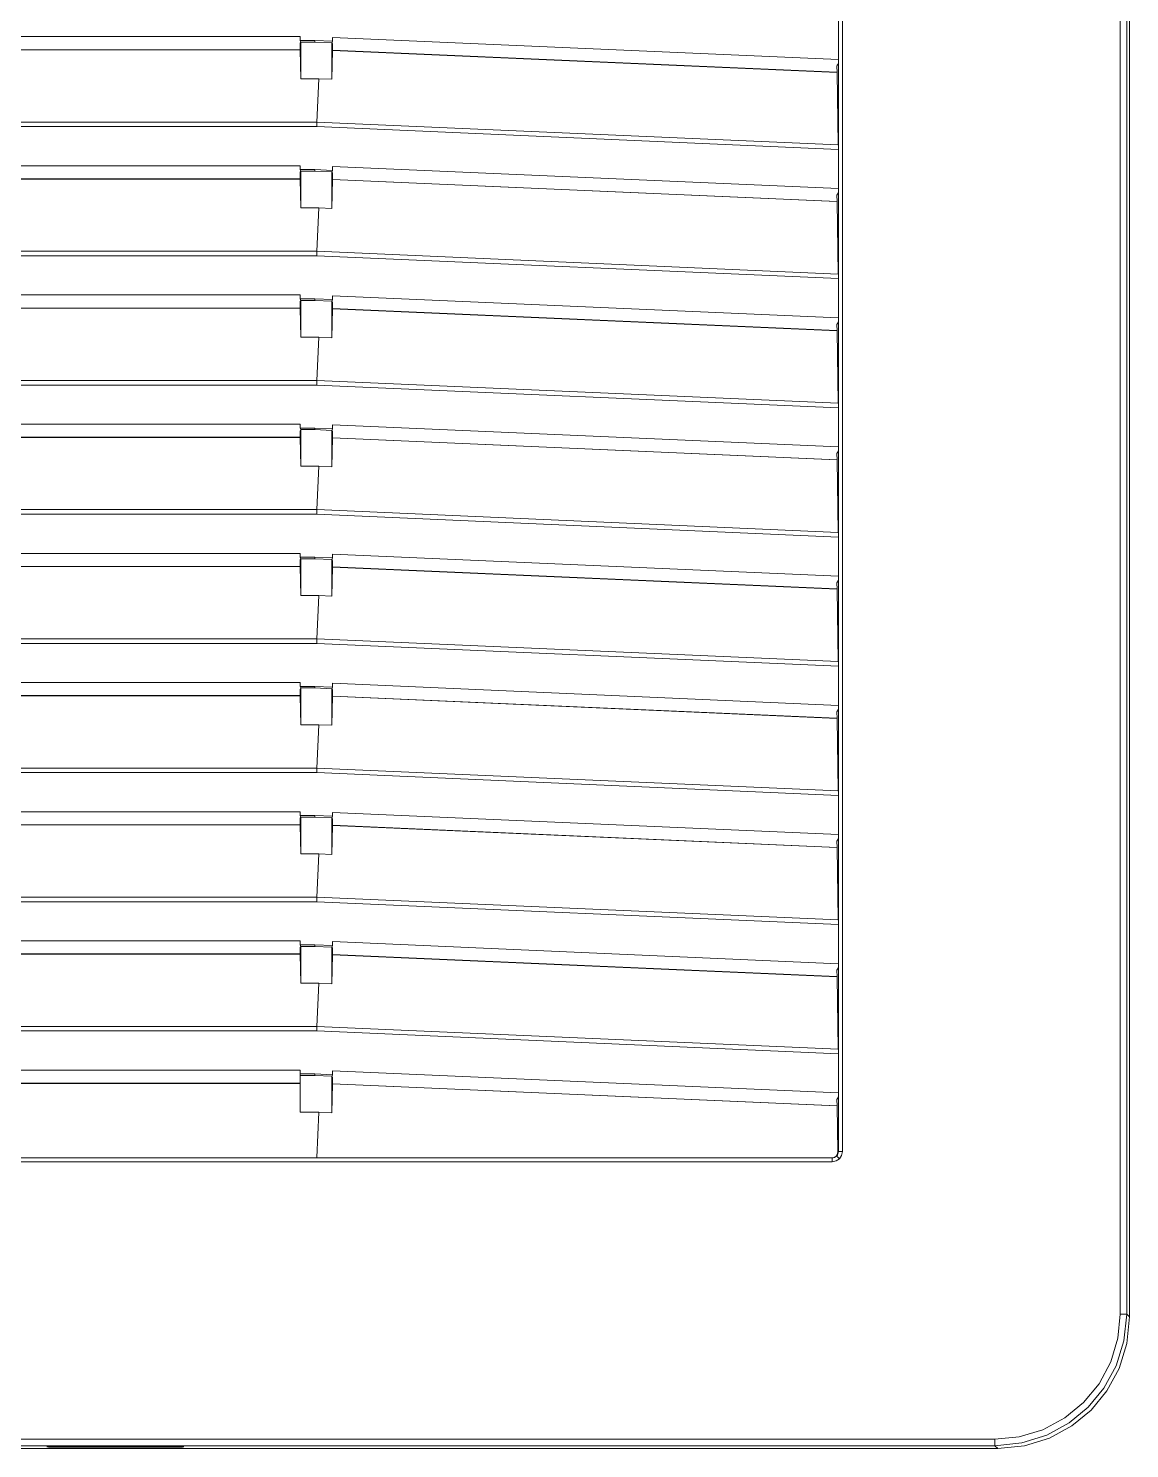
# Model space of a CAD drawing. Header units: millimetres. Extents: x -6000 to 26000, y -6000 to 26000.
# Drawn here: x 121.59 to 133.45, y -2627.3 to -2612 of the extents above; entities that cross this region are included whole.
import ezdxf

# ---------------------------------------------------------------- set-up
doc = ezdxf.new("R2010")
doc.units = ezdxf.units.MM
doc.header["$MEASUREMENT"] = 0
doc.layers.add('Чертеж и Рисунок_Ном._пера__7', color=7, linetype='Continuous', lineweight=15)
doc.layers.add('Чертеж и Рисунок_Ном._пера__8', color=7, linetype='Continuous', lineweight=15, true_color=0xa80f02)

msp = doc.modelspace()

# ---------------------------------------------------------------- linework, layer by layer
at = {"layer": 'Чертеж и Рисунок_Ном._пера__7', "color": 7, "linetype": 'Continuous', "lineweight": 15}
for p, q in [((133.353, -2625.847), (133.353, -2600.216)), ((133.422, -2625.847), (133.422, -2600.216)), ((133.453, -2625.878), (133.453, -2600.185)), ((130.317, -2601.967), (130.317, -2624.096)), ((130.359, -2601.967), (130.359, -2624.096)), ((130.316, -2611.909), (130.316, -2612.331)), ((119.362, -2612.085), (124.518, -2612.085)), ((124.518, -2612.127), (124.518, -2612.085)), ((124.675, -2612.127), (124.518, -2612.127)), ((124.527, -2612.144), (124.518, -2612.127)), ((124.524, -2612.144), (124.518, -2612.156)), ((124.519, -2612.228), (124.518, -2612.156)), ((124.524, -2612.144), (124.524, -2612.539)), ((124.524, -2612.144), (124.527, -2612.144)), ((124.527, -2612.144), (124.675, -2612.144)), ((124.866, -2612.135), (124.675, -2612.127)), ((124.675, -2612.144), (124.675, -2612.127)), ((124.675, -2612.144), (124.86, -2612.152)), ((124.86, -2612.152), (124.86, -2612.545)), ((124.866, -2612.135), (124.861, -2612.154)), ((124.861, -2612.154), (124.861, -2612.154)), ((124.866, -2612.164), (124.861, -2612.154)), ((124.866, -2612.093), (130.316, -2612.331)), ((124.866, -2612.093), (124.866, -2612.135)), ((124.866, -2612.232), (124.866, -2612.164)), ((124.519, -2612.228), (119.361, -2612.228)), ((119.362, -2612.226), (124.518, -2612.226)), ((124.518, -2612.226), (124.519, -2612.228)), ((124.524, -2612.539), (124.519, -2612.228)), ((124.866, -2612.234), (124.86, -2612.545)), ((124.866, -2612.234), (124.866, -2612.232)), ((124.866, -2612.232), (130.301, -2612.469)), ((130.302, -2612.471), (124.866, -2612.234)), ((130.316, -2612.373), (130.301, -2612.401)), ((130.302, -2612.471), (130.301, -2612.402)), ((130.301, -2612.469), (130.302, -2612.471)), ((130.302, -2612.471), (130.315, -2613.251)), ((130.316, -2612.331), (130.316, -2612.373)), ((124.718, -2612.539), (124.524, -2612.539)), ((124.718, -2612.539), (124.698, -2613.006)), ((124.718, -2612.539), (124.86, -2612.545)), ((124.698, -2613.006), (113.678, -2613.006)), ((124.697, -2613.055), (113.679, -2613.055)), ((130.316, -2613.3), (124.697, -2613.055)), ((124.698, -2613.006), (130.315, -2613.251)), ((130.316, -2613.3), (130.316, -2613.723)), ((119.362, -2613.477), (124.518, -2613.477)), ((124.518, -2613.518), (124.518, -2613.477)), ((124.675, -2613.518), (124.518, -2613.518)), ((124.527, -2613.535), (124.518, -2613.518)), ((124.524, -2613.535), (124.518, -2613.547)), ((124.524, -2613.535), (124.524, -2613.931)), ((124.524, -2613.535), (124.527, -2613.535)), ((124.527, -2613.535), (124.675, -2613.535)), ((124.866, -2613.527), (124.675, -2613.518)), ((124.675, -2613.535), (124.675, -2613.518)), ((124.675, -2613.535), (124.86, -2613.543)), ((124.86, -2613.543), (124.861, -2613.546)), ((124.86, -2613.543), (124.86, -2613.937)), ((124.866, -2613.527), (124.861, -2613.546)), ((124.866, -2613.556), (124.861, -2613.546)), ((124.866, -2613.485), (130.316, -2613.723)), ((124.866, -2613.485), (124.866, -2613.527)), ((124.519, -2613.62), (119.361, -2613.62)), ((119.362, -2613.618), (124.518, -2613.618)), ((124.519, -2613.62), (124.518, -2613.547)), ((124.518, -2613.618), (124.519, -2613.62)), ((124.524, -2613.931), (124.519, -2613.62)), ((124.866, -2613.625), (124.86, -2613.937)), ((124.866, -2613.624), (124.866, -2613.556)), ((124.866, -2613.625), (124.866, -2613.624)), ((124.866, -2613.624), (130.301, -2613.861)), ((130.302, -2613.863), (124.866, -2613.625)), ((130.316, -2613.765), (130.301, -2613.793)), ((130.302, -2613.863), (130.301, -2613.793)), ((130.316, -2613.723), (130.316, -2613.765)), ((124.718, -2613.931), (124.524, -2613.931)), ((124.718, -2613.931), (124.698, -2614.398)), ((124.718, -2613.931), (124.86, -2613.937)), ((130.301, -2613.861), (130.302, -2613.863)), ((130.302, -2613.863), (130.315, -2614.643)), ((124.698, -2614.398), (113.678, -2614.398)), ((124.697, -2614.447), (113.679, -2614.447)), ((130.316, -2614.692), (124.697, -2614.447)), ((124.698, -2614.398), (130.315, -2614.643)), ((130.316, -2614.692), (130.316, -2615.114)), ((119.362, -2614.868), (124.518, -2614.868)), ((124.518, -2614.91), (124.518, -2614.868)), ((124.675, -2614.91), (124.518, -2614.91)), ((124.527, -2614.927), (124.518, -2614.91)), ((124.866, -2614.918), (124.675, -2614.91)), ((124.675, -2614.927), (124.675, -2614.91)), ((124.866, -2614.918), (124.861, -2614.938)), ((124.866, -2614.876), (130.316, -2615.114)), ((124.866, -2614.876), (124.866, -2614.918)), ((124.519, -2615.011), (119.361, -2615.011)), ((119.362, -2615.009), (124.518, -2615.009)), ((124.524, -2614.927), (124.518, -2614.939)), ((124.519, -2615.011), (124.518, -2614.939)), ((124.518, -2615.009), (124.519, -2615.011)), ((124.524, -2615.323), (124.519, -2615.011)), ((124.524, -2614.927), (124.524, -2615.323)), ((124.524, -2614.927), (124.527, -2614.927)), ((124.527, -2614.927), (124.675, -2614.927)), ((124.675, -2614.927), (124.86, -2614.935)), ((124.86, -2614.935), (124.86, -2615.329)), ((124.866, -2615.017), (124.86, -2615.329)), ((124.861, -2614.938), (124.861, -2614.938)), ((124.866, -2614.948), (124.861, -2614.938)), ((124.866, -2615.015), (124.866, -2614.948)), ((124.866, -2615.017), (124.866, -2615.015)), ((124.866, -2615.015), (130.301, -2615.253)), ((130.302, -2615.255), (124.866, -2615.017)), ((130.316, -2615.157), (130.301, -2615.186)), ((130.302, -2615.255), (130.301, -2615.186)), ((130.316, -2615.114), (130.316, -2615.157)), ((124.718, -2615.323), (124.524, -2615.323)), ((124.718, -2615.323), (124.698, -2615.789)), ((124.718, -2615.323), (124.86, -2615.329)), ((130.301, -2615.253), (130.302, -2615.255)), ((130.302, -2615.255), (130.315, -2616.035)), ((124.698, -2615.789), (113.678, -2615.789)), ((124.697, -2615.839), (113.679, -2615.839)), ((130.316, -2616.084), (124.697, -2615.839)), ((124.698, -2615.789), (130.315, -2616.035)), ((130.316, -2616.084), (130.316, -2616.506)), ((119.362, -2616.26), (124.518, -2616.26)), ((124.518, -2616.302), (124.518, -2616.26)), ((124.866, -2616.268), (130.316, -2616.506)), ((124.866, -2616.268), (124.866, -2616.31)), ((124.519, -2616.403), (119.361, -2616.403)), ((119.362, -2616.401), (124.518, -2616.401)), ((124.675, -2616.302), (124.518, -2616.302)), ((124.527, -2616.319), (124.518, -2616.302)), ((124.524, -2616.319), (124.518, -2616.331)), ((124.519, -2616.403), (124.518, -2616.331)), ((124.518, -2616.401), (124.519, -2616.403)), ((124.524, -2616.714), (124.519, -2616.403)), ((124.524, -2616.319), (124.524, -2616.714)), ((124.524, -2616.319), (124.527, -2616.319)), ((124.527, -2616.319), (124.675, -2616.319)), ((124.866, -2616.31), (124.675, -2616.302)), ((124.675, -2616.319), (124.675, -2616.302)), ((124.675, -2616.319), (124.86, -2616.327)), ((124.86, -2616.327), (124.86, -2616.721)), ((124.866, -2616.409), (124.86, -2616.721)), ((124.866, -2616.31), (124.861, -2616.329)), ((124.861, -2616.329), (124.861, -2616.329)), ((124.866, -2616.339), (124.861, -2616.329)), ((124.866, -2616.407), (124.866, -2616.339)), ((124.866, -2616.409), (124.866, -2616.407)), ((124.866, -2616.407), (130.301, -2616.644)), ((130.302, -2616.646), (124.866, -2616.409)), ((130.316, -2616.548), (130.301, -2616.577)), ((130.302, -2616.646), (130.301, -2616.577)), ((130.316, -2616.506), (130.316, -2616.548)), ((124.718, -2616.714), (124.524, -2616.714)), ((124.718, -2616.714), (124.698, -2617.181)), ((124.718, -2616.714), (124.86, -2616.721)), ((130.301, -2616.644), (130.302, -2616.646)), ((130.302, -2616.646), (130.315, -2617.426)), ((124.698, -2617.181), (113.678, -2617.181)), ((124.698, -2617.181), (130.315, -2617.426)), ((124.697, -2617.23), (113.679, -2617.23)), ((130.316, -2617.476), (124.697, -2617.23)), ((130.316, -2617.476), (130.316, -2617.898)), ((119.362, -2617.652), (124.518, -2617.652)), ((124.518, -2617.694), (124.518, -2617.652)), ((124.866, -2617.66), (130.316, -2617.898)), ((124.866, -2617.66), (124.866, -2617.702)), ((124.519, -2617.795), (119.361, -2617.795)), ((119.362, -2617.793), (124.518, -2617.793)), ((124.675, -2617.694), (124.518, -2617.694)), ((124.527, -2617.711), (124.518, -2617.694)), ((124.524, -2617.711), (124.518, -2617.723)), ((124.519, -2617.795), (124.518, -2617.723)), ((124.518, -2617.793), (124.519, -2617.795)), ((124.524, -2618.106), (124.519, -2617.795)), ((124.524, -2617.711), (124.524, -2618.106)), ((124.524, -2617.711), (124.527, -2617.711)), ((124.527, -2617.711), (124.675, -2617.711)), ((124.866, -2617.702), (124.675, -2617.694)), ((124.675, -2617.711), (124.675, -2617.694)), ((124.675, -2617.711), (124.86, -2617.719)), ((124.86, -2617.719), (124.86, -2618.112)), ((124.866, -2617.801), (124.86, -2618.112)), ((124.866, -2617.702), (124.861, -2617.721)), ((124.861, -2617.721), (124.861, -2617.721)), ((124.866, -2617.731), (124.861, -2617.721)), ((124.866, -2617.799), (124.866, -2617.731)), ((124.866, -2617.801), (124.866, -2617.799)), ((124.866, -2617.799), (130.301, -2618.036)), ((130.302, -2618.038), (124.866, -2617.801)), ((130.316, -2617.94), (130.301, -2617.968)), ((130.302, -2618.038), (130.301, -2617.969)), ((130.316, -2617.898), (130.316, -2617.94)), ((124.718, -2618.106), (124.524, -2618.106)), ((124.718, -2618.106), (124.698, -2618.573)), ((124.718, -2618.106), (124.86, -2618.112)), ((130.301, -2618.036), (130.302, -2618.038)), ((130.302, -2618.038), (130.315, -2618.818)), ((124.698, -2618.573), (113.678, -2618.573)), ((124.698, -2618.573), (130.315, -2618.818)), ((124.697, -2618.622), (113.679, -2618.622)), ((130.316, -2618.867), (124.697, -2618.622)), ((130.316, -2618.867), (130.316, -2619.29)), ((119.362, -2619.044), (124.518, -2619.044)), ((124.518, -2619.085), (124.518, -2619.044)), ((124.866, -2619.052), (130.316, -2619.29)), ((124.866, -2619.052), (124.866, -2619.094)), ((124.519, -2619.187), (119.361, -2619.187)), ((119.362, -2619.185), (124.518, -2619.185)), ((124.675, -2619.085), (124.518, -2619.085)), ((124.527, -2619.102), (124.518, -2619.085)), ((124.524, -2619.102), (124.518, -2619.114)), ((124.519, -2619.187), (124.518, -2619.114)), ((124.518, -2619.185), (124.519, -2619.187)), ((124.524, -2619.498), (124.519, -2619.187)), ((124.524, -2619.102), (124.524, -2619.498)), ((124.524, -2619.102), (124.527, -2619.102)), ((124.527, -2619.102), (124.675, -2619.102)), ((124.866, -2619.094), (124.675, -2619.085)), ((124.675, -2619.102), (124.675, -2619.085)), ((124.675, -2619.102), (124.86, -2619.11)), ((124.86, -2619.11), (124.86, -2619.504)), ((124.866, -2619.192), (124.86, -2619.504)), ((124.866, -2619.094), (124.861, -2619.113)), ((124.861, -2619.113), (124.861, -2619.113)), ((124.866, -2619.123), (124.861, -2619.113)), ((124.866, -2619.191), (124.866, -2619.123)), ((124.866, -2619.192), (124.866, -2619.191)), ((124.866, -2619.191), (130.301, -2619.428)), ((130.302, -2619.43), (124.866, -2619.192)), ((130.316, -2619.332), (130.301, -2619.36)), ((130.302, -2619.43), (130.301, -2619.36)), ((130.316, -2619.29), (130.316, -2619.332)), ((124.718, -2619.498), (124.524, -2619.498)), ((124.718, -2619.498), (124.698, -2619.965)), ((124.718, -2619.498), (124.86, -2619.504)), ((130.301, -2619.428), (130.302, -2619.43)), ((130.302, -2619.43), (130.315, -2620.21)), ((124.698, -2619.965), (113.678, -2619.965)), ((124.698, -2619.965), (130.315, -2620.21)), ((124.697, -2620.014), (113.679, -2620.014)), ((130.316, -2620.259), (124.697, -2620.014)), ((130.316, -2620.259), (130.316, -2620.681)), ((124.519, -2620.578), (119.361, -2620.578)), ((119.362, -2620.435), (124.518, -2620.435)), ((119.362, -2620.577), (124.518, -2620.577)), ((124.518, -2620.477), (124.518, -2620.435)), ((124.675, -2620.477), (124.518, -2620.477)), ((124.527, -2620.494), (124.518, -2620.477)), ((124.524, -2620.494), (124.518, -2620.506)), ((124.518, -2620.577), (124.518, -2620.506)), ((124.518, -2620.577), (124.519, -2620.578)), ((124.524, -2620.89), (124.519, -2620.578)), ((124.524, -2620.494), (124.524, -2620.89)), ((124.524, -2620.494), (124.527, -2620.494)), ((124.527, -2620.494), (124.675, -2620.494)), ((124.866, -2620.485), (124.675, -2620.477)), ((124.675, -2620.494), (124.675, -2620.477)), ((124.675, -2620.494), (124.86, -2620.502)), ((124.86, -2620.502), (124.86, -2620.896)), ((124.866, -2620.584), (124.86, -2620.896)), ((124.866, -2620.485), (124.861, -2620.505)), ((124.861, -2620.505), (124.861, -2620.505)), ((124.866, -2620.515), (124.861, -2620.505)), ((124.866, -2620.443), (130.316, -2620.681)), ((124.866, -2620.443), (124.866, -2620.485)), ((124.866, -2620.582), (124.866, -2620.515)), ((124.866, -2620.584), (124.866, -2620.582)), ((124.866, -2620.582), (130.301, -2620.82)), ((130.302, -2620.822), (124.866, -2620.584)), ((130.316, -2620.723), (130.301, -2620.752)), ((130.316, -2620.681), (130.316, -2620.724)), ((124.718, -2620.89), (124.524, -2620.89)), ((124.718, -2620.89), (124.698, -2621.356)), ((124.718, -2620.89), (124.86, -2620.896)), ((130.302, -2620.822), (130.301, -2620.752)), ((130.301, -2620.82), (130.302, -2620.822)), ((130.302, -2620.822), (130.315, -2621.602)), ((124.698, -2621.356), (113.678, -2621.356)), ((124.697, -2621.406), (113.679, -2621.406)), ((130.316, -2621.651), (124.697, -2621.406)), ((124.698, -2621.356), (130.315, -2621.602)), ((130.316, -2621.651), (130.316, -2622.073)), ((119.362, -2621.827), (124.518, -2621.827)), ((124.518, -2621.869), (124.518, -2621.827)), ((124.675, -2621.869), (124.518, -2621.869)), ((124.527, -2621.886), (124.518, -2621.869)), ((124.524, -2621.886), (124.518, -2621.898)), ((124.519, -2621.97), (124.518, -2621.898)), ((124.524, -2621.886), (124.524, -2622.281)), ((124.524, -2621.886), (124.527, -2621.886)), ((124.527, -2621.886), (124.675, -2621.886)), ((124.866, -2621.877), (124.675, -2621.869)), ((124.675, -2621.886), (124.675, -2621.869)), ((124.675, -2621.886), (124.86, -2621.894)), ((124.86, -2621.894), (124.861, -2621.896)), ((124.86, -2621.894), (124.86, -2622.288)), ((124.866, -2621.877), (124.861, -2621.896)), ((124.866, -2621.906), (124.861, -2621.896)), ((124.866, -2621.835), (130.316, -2622.073)), ((124.866, -2621.835), (124.866, -2621.877)), ((124.866, -2621.974), (124.866, -2621.906)), ((124.519, -2621.97), (119.361, -2621.97)), ((119.362, -2621.968), (124.518, -2621.968)), ((124.518, -2621.968), (124.519, -2621.97)), ((124.524, -2622.281), (124.519, -2621.97)), ((124.866, -2621.976), (124.86, -2622.288)), ((124.866, -2621.976), (124.866, -2621.974)), ((124.866, -2621.974), (130.301, -2622.211)), ((130.302, -2622.213), (124.866, -2621.976)), ((130.316, -2622.073), (130.316, -2622.115)), ((130.316, -2622.115), (130.301, -2622.144)), ((130.302, -2622.213), (130.301, -2622.144)), ((130.301, -2622.211), (130.302, -2622.213)), ((130.302, -2622.213), (130.315, -2622.993)), ((124.718, -2622.281), (124.524, -2622.281)), ((124.718, -2622.281), (124.698, -2622.748)), ((124.718, -2622.281), (124.86, -2622.288)), ((130.316, -2623.043), (124.697, -2622.797)), ((124.698, -2622.748), (130.315, -2622.993)), ((130.316, -2623.043), (130.316, -2623.465)), ((120.243, -2623.219), (124.518, -2623.219)), ((124.518, -2623.261), (124.518, -2623.219)), ((124.675, -2623.261), (124.518, -2623.261)), ((124.518, -2623.278), (124.518, -2623.261)), ((124.675, -2623.278), (124.518, -2623.278)), ((124.518, -2623.673), (124.518, -2623.278)), ((124.866, -2623.269), (124.675, -2623.261)), ((124.675, -2623.278), (124.675, -2623.261)), ((124.675, -2623.278), (124.86, -2623.286)), ((124.86, -2623.286), (124.861, -2623.288)), ((124.86, -2623.286), (124.86, -2623.679)), ((124.866, -2623.269), (124.861, -2623.288)), ((124.866, -2623.298), (124.861, -2623.288)), ((124.866, -2623.227), (130.316, -2623.465)), ((124.866, -2623.227), (124.866, -2623.269)), ((124.866, -2623.366), (124.866, -2623.298)), ((120.326, -2623.36), (124.518, -2623.36)), ((124.518, -2623.362), (120.326, -2623.362)), ((124.866, -2623.368), (124.86, -2623.679)), ((124.866, -2623.368), (124.866, -2623.366)), ((124.866, -2623.366), (130.301, -2623.603)), ((130.302, -2623.605), (124.866, -2623.368)), ((130.316, -2623.465), (130.316, -2623.507)), ((130.316, -2623.507), (130.301, -2623.535)), ((130.302, -2623.605), (130.301, -2623.536)), ((130.301, -2623.603), (130.302, -2623.605)), ((130.302, -2623.605), (130.31, -2624.096)), ((124.518, -2623.673), (124.718, -2623.673)), ((124.718, -2623.673), (124.697, -2624.16)), ((124.718, -2623.673), (124.86, -2623.679)), ((130.31, -2624.096), (130.317, -2624.096)), ((130.317, -2624.096), (130.359, -2624.096)), ((130.248, -2624.165), (120.748, -2624.165)), ((130.248, -2624.207), (120.748, -2624.207)), ((130.248, -2624.207), (130.248, -2624.165)), ((133.353, -2625.847), (133.422, -2625.847)), ((133.422, -2625.847), (133.453, -2625.878)), ((106.342, -2627.297), (132.034, -2627.297)), ((121.391, -2627.196), (132.003, -2627.196)), ((121.391, -2627.266), (132.003, -2627.266)), ((121.791, -2627.278), (121.791, -2627.277)), ((121.999, -2627.272), (123.057, -2627.272)), ((121.999, -2627.272), (123.057, -2627.272)), ((123.057, -2627.283), (121.999, -2627.283)), ((123.266, -2627.277), (123.266, -2627.278)), ((132.003, -2627.196), (132.003, -2627.266)), ((132.034, -2627.297), (132.003, -2627.266))]:
    msp.add_line(p, q, dxfattribs=at)
at = {"layer": 'Чертеж и Рисунок_Ном._пера__7', "color": 7, "linetype": 'Continuous', "lineweight": 15, "flags": 128}
for points in [[(124.697, -2613.055), (124.697, -2613.041), (124.697, -2613.028), (124.698, -2613.016), (124.698, -2613.006)], [(130.316, -2613.3), (130.316, -2613.287), (130.316, -2613.274), (130.316, -2613.262), (130.315, -2613.251)], [(124.697, -2614.447), (124.697, -2614.433), (124.697, -2614.42), (124.698, -2614.408), (124.698, -2614.398)], [(130.316, -2614.692), (130.316, -2614.679), (130.316, -2614.665), (130.316, -2614.653), (130.315, -2614.643)], [(124.697, -2615.839), (124.697, -2615.825), (124.697, -2615.812), (124.698, -2615.8), (124.698, -2615.789)], [(130.316, -2616.084), (130.316, -2616.07), (130.316, -2616.057), (130.316, -2616.045), (130.315, -2616.035)], [(124.697, -2617.23), (124.697, -2617.217), (124.697, -2617.204), (124.698, -2617.192), (124.698, -2617.181)], [(130.316, -2617.476), (130.316, -2617.462), (130.316, -2617.449), (130.316, -2617.437), (130.315, -2617.426)], [(124.697, -2618.622), (124.697, -2618.609), (124.697, -2618.595), (124.698, -2618.583), (124.698, -2618.573)], [(130.316, -2618.867), (130.316, -2618.854), (130.316, -2618.841), (130.316, -2618.829), (130.315, -2618.818)], [(124.697, -2620.014), (124.697, -2620), (124.697, -2619.987), (124.698, -2619.975), (124.698, -2619.965)], [(130.316, -2620.259), (130.316, -2620.246), (130.316, -2620.233), (130.316, -2620.22), (130.315, -2620.21)], [(124.697, -2621.406), (124.697, -2621.392), (124.697, -2621.379), (124.698, -2621.367), (124.698, -2621.356)], [(130.316, -2621.651), (130.316, -2621.637), (130.316, -2621.624), (130.316, -2621.612), (130.315, -2621.602)], [(124.697, -2622.797), (124.697, -2622.784), (124.697, -2622.771), (124.698, -2622.759), (124.698, -2622.748)], [(130.316, -2623.043), (130.316, -2623.029), (130.316, -2623.016), (130.316, -2623.004), (130.315, -2622.993)], [(130.242, -2624.165), (130.255, -2624.164), (130.267, -2624.16), (130.28, -2624.154), (130.291, -2624.145), (130.306, -2624.121), (130.31, -2624.096)], [(130.317, -2624.096), (130.312, -2624.121), (130.306, -2624.134), (130.297, -2624.145)], [(130.359, -2624.096), (130.351, -2624.138), (130.327, -2624.174)], [(130.297, -2624.145), (130.287, -2624.153), (130.275, -2624.16), (130.261, -2624.164), (130.248, -2624.165)], [(130.327, -2624.174), (130.291, -2624.198), (130.248, -2624.207)], [(130.297, -2624.145), (130.306, -2624.153), (130.316, -2624.163), (130.327, -2624.174)], [(132.003, -2627.196), (132.264, -2627.171), (132.52, -2627.093), (132.755, -2626.967), (132.958, -2626.801), (133.124, -2626.599), (133.25, -2626.363), (133.327, -2626.107), (133.353, -2625.847)], [(132.003, -2627.266), (132.291, -2627.236), (132.561, -2627.152), (132.801, -2627.02), (133.007, -2626.85), (133.177, -2626.645), (133.309, -2626.404), (133.393, -2626.135), (133.422, -2625.847)], [(132.034, -2627.297), (132.322, -2627.267), (132.592, -2627.183), (132.832, -2627.051), (133.038, -2626.881), (133.208, -2626.676), (133.34, -2626.435), (133.424, -2626.166), (133.453, -2625.878)], [(121.791, -2627.277), (121.806, -2627.275), (121.851, -2627.274)], [(121.852, -2627.282), (121.807, -2627.28), (121.791, -2627.278)], [(121.851, -2627.274), (121.919, -2627.272), (121.999, -2627.272)], [(121.999, -2627.283), (121.92, -2627.283), (121.852, -2627.282)], [(123.057, -2627.272), (123.137, -2627.272), (123.205, -2627.274)], [(123.204, -2627.282), (123.136, -2627.283), (123.057, -2627.283)], [(123.266, -2627.278), (123.25, -2627.28), (123.204, -2627.282)], [(123.205, -2627.274), (123.25, -2627.275), (123.266, -2627.277)]]:
    msp.add_lwpolyline(points, dxfattribs=at)
at = {"layer": 'Чертеж и Рисунок_Ном._пера__8', "color": 14, "linetype": 'Continuous', "lineweight": 15, "true_color": 0xa80f02}
for p, q in [((124.698, -2622.748), (119.879, -2622.748)), ((124.697, -2622.797), (119.951, -2622.797)), ((121.999, -2627.283), (121.999, -2627.272)), ((123.057, -2627.283), (123.057, -2627.272))]:
    msp.add_line(p, q, dxfattribs=at)
msp.add_arc((123.266, -2627.236), 0.0418, 242.4116, 270.0007, dxfattribs=at)

doc.saveas('drawing.dxf')
